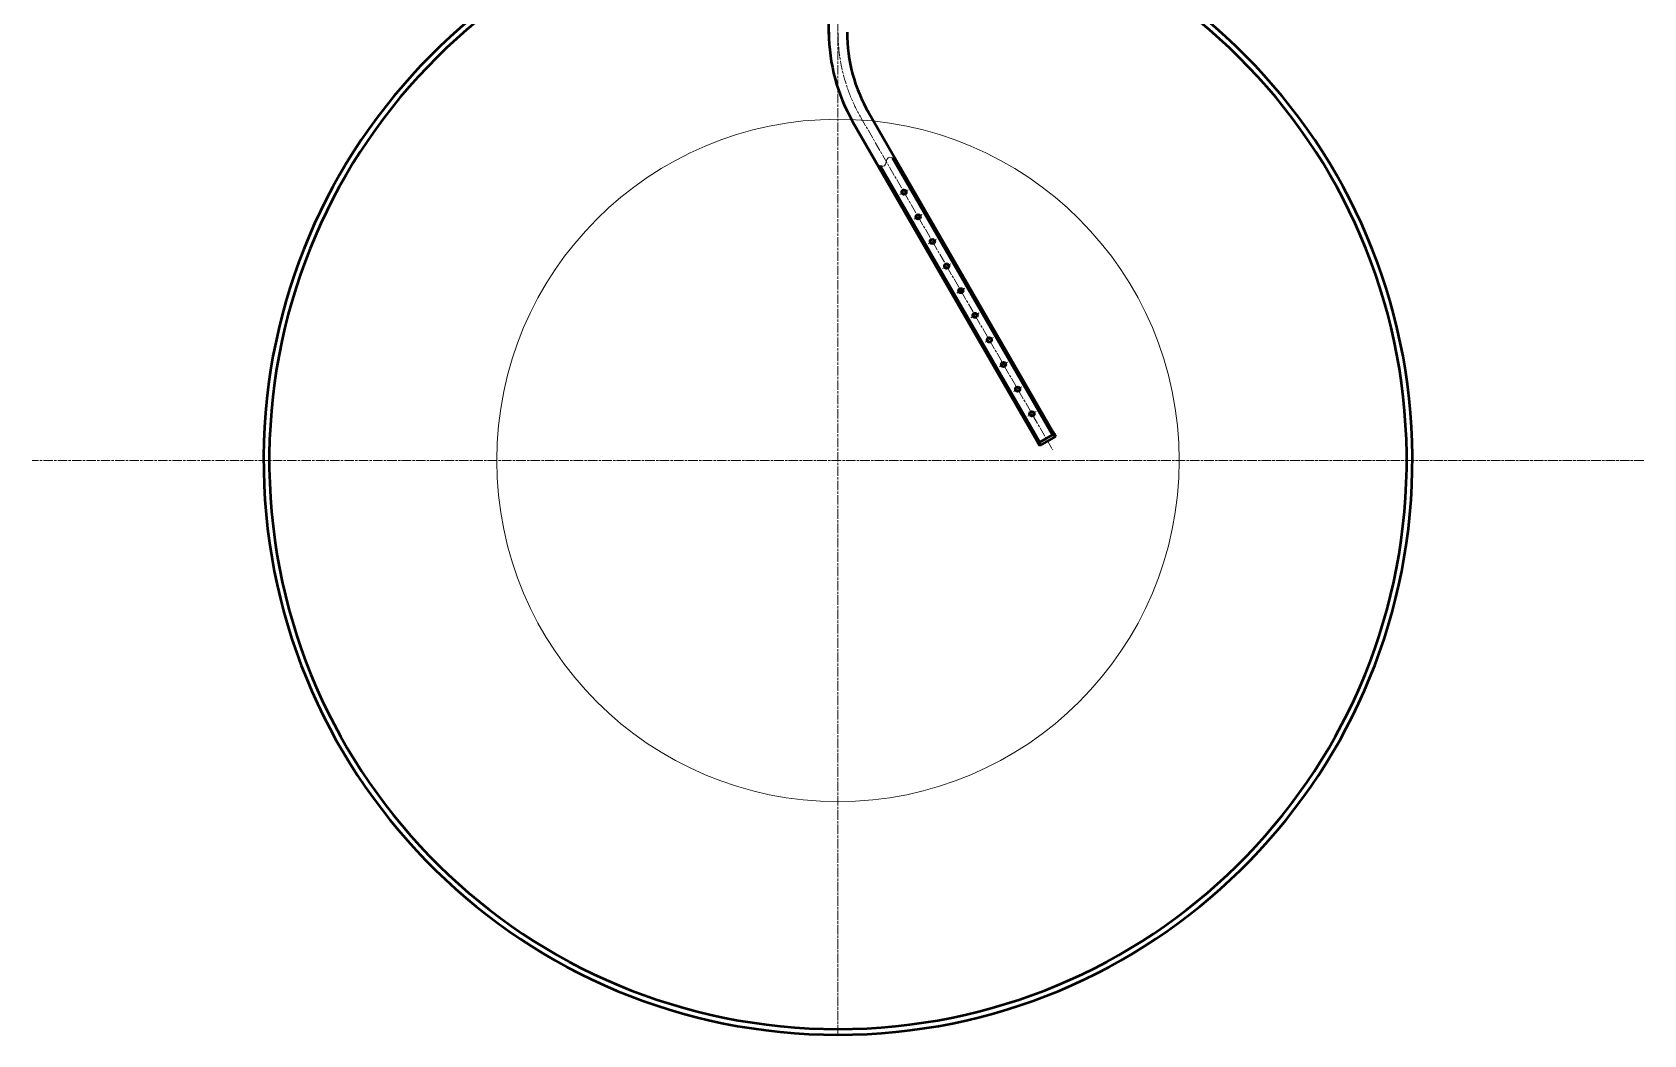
# Model space of a CAD drawing. Header units: millimetres. Extents: x 17368 to 100025, y -24769 to 12950.
# Drawn here: x 64302 to 67135, y -3625 to -1862 of the extents above; entities that cross this region are included whole.
import ezdxf

# ---------------------------------------------------------------- set-up
doc = ezdxf.new("R2010")
doc.units = ezdxf.units.MM
doc.header["$LTSCALE"] = 2.8
doc.linetypes.add('AM_ISO08W050', pattern=[18, 12, -1.5, 3, -1.5])
doc.linetypes.add('AM_ISO08W050x2', pattern=[9, 6, -0.75, 1.5, -0.75])
doc.layers.add('AM_7N', color=4, linetype='AM_ISO08W050', lineweight=15)
doc.layers.add('细实线', color=5, linetype='Continuous', lineweight=15)

msp = doc.modelspace()

# ---------------------------------------------------------------- hatches: boundary and pattern name
at = {"layer": '细实线', "linetype": 'Continuous', "lineweight": 15}
h = msp.add_hatch(dxfattribs=at)
h.set_pattern_fill('ANSI37', color=5, scale=0.1, angle=-90, style=0)
h.set_pattern_definition([(315, (68332.9598, 63210.0355), (0.224506403, 0.224506403), []), (45, (68332.9598, 63210.0355), (-0.224506403, 0.224506403), [])])
h.paths.add_polyline_path([(66096.42507, -2564.89087), (66095.58963, -2569.44385), (66099.95635, -2571.00724, 0.2035830208)])
h = msp.add_hatch(dxfattribs=at)
h.set_pattern_fill('ANSI37', color=5, scale=0.1, angle=-90, style=0)
h.set_pattern_definition([(285, (7987.68772, 28369.67642), (-0.3066814498, -0.0821750468), []), (195, (7987.68772, 28369.67642), (-0.0821750468, 0.3066814498), [])])
h.paths.add_polyline_path([(66072.24354, -2587.00724), (66073.07297, -2582.44385), (66068.71225, -2580.89087, 0.2035830208)])

# ---------------------------------------------------------------- linework, layer by layer
at = {"layer": 'AM_7N', "linetype": 'AM_ISO08W050x2'}
for p, q in [((65718.3313, -3624.6285), (65718.3313, -1334.104)), ((65758.52368, -2011.6285), (66095.88904, -2595.96244)), ((65841.5091, -2138.78705), (65827.1535, -2147.07525)), ((65866.5091, -2182.08832), (65852.1535, -2190.37652)), ((65891.5091, -2225.38959), (65877.1535, -2233.67779)), ((65916.5091, -2268.69086), (65902.1535, -2276.97906)), ((65941.5091, -2311.99213), (65927.1535, -2320.28033)), ((65966.5091, -2355.2934), (65952.1535, -2363.5816)), ((65991.5091, -2398.59467), (65977.1535, -2406.88287)), ((66016.5091, -2441.89594), (66002.1535, -2450.18414)), ((66041.5091, -2485.19721), (66027.1535, -2493.48541)), ((66066.5091, -2528.49848), (66052.1535, -2536.78668)), ((67135.12, -2614.6285), (64301.5426, -2614.6285))]:
    msp.add_line(p, q, dxfattribs=at)
msp.add_arc((66018.3313, -1861.6285), 300, 180, 210, dxfattribs=at)
at = {"layer": '细实线', "color": 7, "linetype": 'Continuous', "lineweight": 50}
for p, q in [((65702.3313, -1865.31315), (65702.3313, -1417.62857)), ((65772.38009, -2003.6285), (66096.42507, -2564.89087)), ((65744.66727, -2019.6285), (66068.71225, -2580.89087)), ((65792.29988, -2096.13059), (66073.07297, -2582.44385)), ((65814.32352, -2082.27666), (66095.58963, -2569.44385)), ((66100.68771, -2572.27398), (66072.97489, -2588.27398)), ((66095.58963, -2569.44385), (66073.07297, -2582.44385)), ((66095.58963, -2569.44385), (66096.42507, -2564.89087)), ((66095.58963, -2569.44385), (66099.95635, -2571.00724)), ((66099.95635, -2571.00724), (66100.68771, -2572.27398)), ((66073.07297, -2582.44385), (66068.71225, -2580.89087)), ((66073.07297, -2582.44385), (66072.24354, -2587.00724)), ((66072.24354, -2587.00724), (66072.97489, -2588.27398))]:
    msp.add_line(p, q, dxfattribs=at)
at = {"layer": '细实线', "color": 5, "linetype": 'Continuous', "lineweight": 15}
msp.add_circle((65718.3313, -2614.6285), 600, dxfattribs=at)
at = {"layer": '细实线', "color": 7, "linetype": 'Continuous', "lineweight": 50}
for centre in [(65834.3313, -2142.93115), (65859.3313, -2186.23242), (65884.3313, -2229.53369), (65909.3313, -2272.83496), (65934.3313, -2316.13623), (65959.3313, -2359.4375), (65984.3313, -2402.73877), (66009.3313, -2446.04004), (66034.3313, -2489.34131), (66059.3313, -2532.64258)]:
    msp.add_circle(centre, 4, dxfattribs=at)
for centre, radius, start, end in [((65718.3313, -2614.6285), 1010, 92.07309018, 87.92690982), ((65718.3313, -2614.6285), 1000, 91.63315085, 88.36684915), ((66018.3313, -1861.6285), 316, 180, 210), ((66018.3313, -1861.6285), 284, 180, 210), ((66090.99111, -2572.10575), 9.03229, 6.98561621, 53.01438379), ((66077.6775, -2579.79236), 9.03229, 186.98561621, 233.01438379)]:
    msp.add_arc(centre, radius, start, end, dxfattribs=at)
at = {"layer": '细实线', "color": 5, "linetype": 'Continuous', "lineweight": 15}
msp.add_spline([(65818.57518, -2083.64074), (65806.36407, -2082.57241), (65799.85765, -2096.52547), (65787.69407, -2094.1531)], degree=3, dxfattribs=at)

doc.saveas('drawing.dxf')
